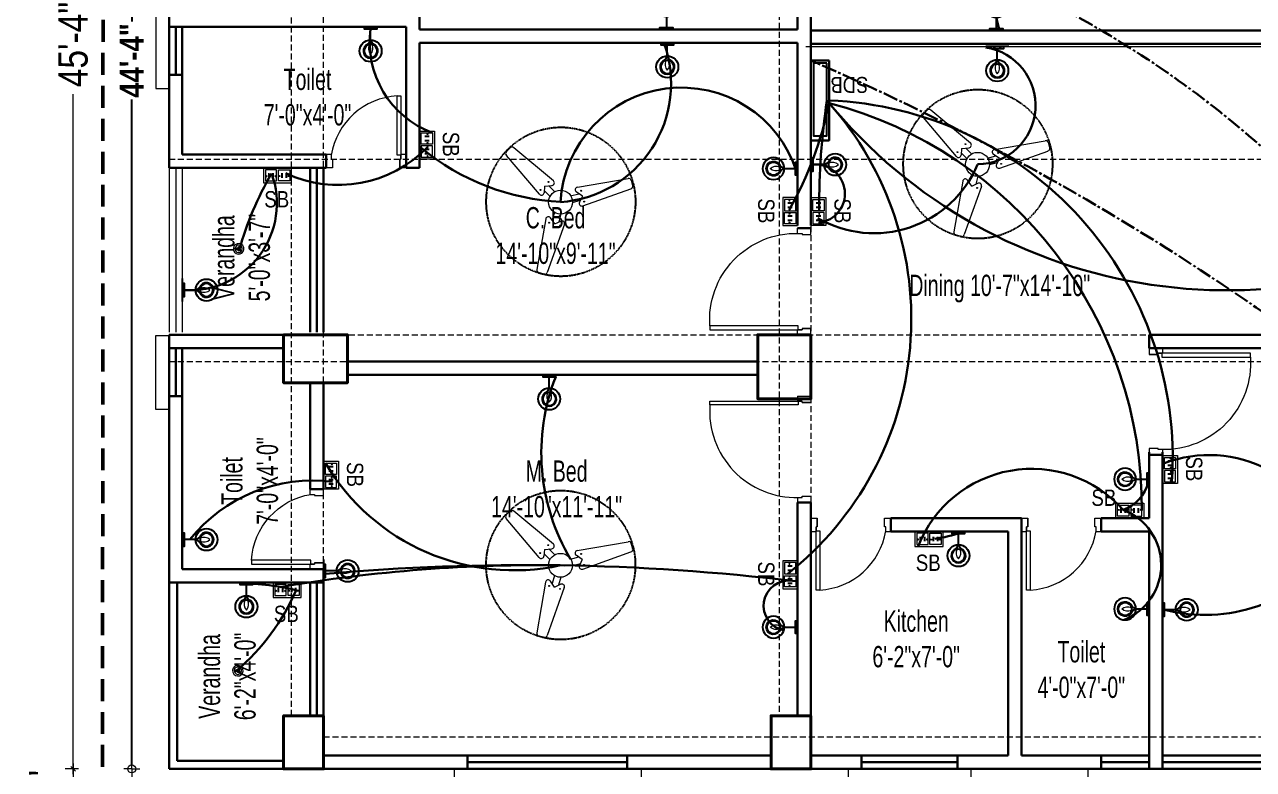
# Model space of a CAD drawing. Header units: inches. Extents: x 64086 to 138972, y -13497 to 16809.
# Drawn here: x 66026.3 to 66487.7, y -4715.2 to -4435.5 of the extents above; entities that cross this region are included whole.
import ezdxf

# ---------------------------------------------------------------- set-up
doc = ezdxf.new("R2010")
doc.units = ezdxf.units.IN
doc.header["$LTSCALE"] = 0.5
doc.header["$MEASUREMENT"] = 0
doc.header["$PDMODE"] = 2
for name, pattern in [('CENTER2', [1.125, 0.75, -0.125, 0.125, -0.125]), ('DASHED', [0.75, 0.5, -0.25]), ('HIDDEN', [0.375, 0.25, -0.125])]:
    doc.linetypes.add(name, pattern=pattern)
doc.layers.get('0').update_dxf_attribs({"lineweight": 13})
for name, color, linetype, lineweight in [('01 Wall Bracket LED', 1, 'Continuous', 25), ('BEAM 2', 87, 'Continuous', 15), ('Boundary', 6, 'DASHED', 50), ('Column', 1, 'Continuous', 40), ('DIM', 5, 'Continuous', 13), ('e-tv+tel', 5, 'Continuous', 25), ('eletr', 237, 'Continuous', 20), ('EM_E_FAN', 104, 'Continuous', 9), ('EM_E_SB', 150, 'Continuous', 9), ('eq1', 113, 'Continuous', 25), ('fixture', 24, 'Continuous', 13), ('Grid', 32, 'CENTER2', 5), ('Light fixture', 5, 'Continuous', 13), ('Lighting Text', 1, 'Continuous', 18), ('LINE', 252, 'Continuous', 13), ('railing', 30, 'Continuous', 15), ('Raling', 35, 'Continuous', 20), ('TEXT', 7, 'Continuous', 13), ('Text-2', 7, 'Continuous', 18), ('TEXT-IN', 7, 'Continuous', 15), ('WALL', 7, 'Continuous', 30), ('Wall_20', 253, 'Continuous', 20)]:
    doc.layers.add(name, color=color, linetype=linetype, lineweight=lineweight)
doc.layers.add('TEX', color=7, linetype='Continuous')
doc.styles.add('1', font='ARIALN.TTF')
doc.styles.get("Standard").update_dxf_attribs({"font": 'ARIALNB.TTF'})
doc.styles.add('STYLE1', font='ARIALN.TTF', dxfattribs={"width": 0.8})
doc.dimstyles.new('Column Dim', dxfattribs={"dimtxt": 9, "dimasz": 1.5, "dimexe": 13.25, "dimexo": 11, "dimgap": 1, "dimtad": 0, "dimdec": 1, "dimzin": 0, "dimdsep": 46, "dimlunit": 4, "dimtxsty": 'Standard', "dimblk": 'DIM', "dimcen": 0, "dimse1": 1, "dimse2": 1, "dimclrd": 5, "dimclre": 5, "dimclrt": 7, "dimadec": 0, "dimazin": 0, "dimtfac": 1, "dimtdec": 1, "dimtofl": 0, "dimtmove": 2, "dimatfit": 3, "dimldrblk": 'DIM', "dimfxl": 1, "dimtolj": 1, "dimtzin": 0, "dimarcsym": 0})
doc.dimstyles.new('DIM-1-2', dxfattribs={"dimtxt": 8, "dimasz": 1.75, "dimexe": 3, "dimexo": 2, "dimgap": 3, "dimtad": 0, "dimdec": 0, "dimzin": 3, "dimdsep": 46, "dimlunit": 4, "dimtxsty": '1', "dimblk": 'OBLIQUE', "dimcen": 1, "dimdle": 2, "dimclrd": 256, "dimclre": 256, "dimclrt": 256, "dimadec": 0, "dimazin": 0, "dimtfac": 0.75, "dimtdec": 0, "dimtmove": 1, "dimatfit": 3, "dimldrblk": 'OBLIQUE', "dimfxl": 1, "dimtolj": 1, "dimtzin": 0, "dimlwd": -1, "dimlwe": -1, "dimarcsym": 0})

# ---------------------------------------------------------------- blocks, each defined once
blk = doc.blocks.new('toilet d')
at = {"layer": 'railing'}
for p, q in [((98951.72, -21113.88), (98951.72, -21091.64)), ((98951.72, -21091.64), (98953.15, -21091.64)), ((98953.15, -21091.64), (98953.15, -21113.88)), ((98925.06, -21118.64), (98925.06, -21113.64)), ((98927, -21113.64), (98925.06, -21113.64)), ((98926.96, -21113.88), (98926.96, -21115.31)), ((98926.96, -21113.88), (98926.96, -21115.31)), ((98953.15, -21113.88), (98951.72, -21113.88)), ((98955.06, -21113.64), (98953.15, -21113.64)), ((98953.15, -21113.88), (98953.15, -21115.31)), ((98953.15, -21115.31), (98953.15, -21113.88)), ((98955.06, -21113.64), (98955.06, -21118.64)), ((98927.44, -21118.64), (98925.06, -21118.64)), ((98926.96, -21115.31), (98927.44, -21115.31)), ((98927.44, -21115.31), (98927.44, -21118.64)), ((98927.44, -21115.31), (98927.44, -21118.64)), ((98952.68, -21115.31), (98952.68, -21118.64)), ((98952.68, -21118.64), (98952.68, -21115.31)), ((98952.68, -21115.31), (98953.15, -21115.31)), ((98955.06, -21118.64), (98952.68, -21118.64))]:
    blk.add_line(p, q, dxfattribs=at)
blk.add_arc((98953.17, -21118.15), 26.55, 93.112, 170.7406, dxfattribs=at)
blk = doc.blocks.new('door-3')
at = {"layer": 'railing'}
for p, q in [((98873.42, -21113.88), (98873.42, -21080.69)), ((98873.42, -21080.69), (98874.85, -21080.69)), ((98874.85, -21080.69), (98874.85, -21113.88)), ((98836.75, -21118.64), (98836.75, -21113.64)), ((98838.65, -21113.64), (98836.75, -21113.64)), ((98838.66, -21113.88), (98838.66, -21115.31)), ((98838.66, -21113.88), (98838.66, -21115.31)), ((98874.85, -21113.88), (98873.42, -21113.88)), ((98876.75, -21113.64), (98874.85, -21113.64)), ((98874.85, -21113.88), (98874.85, -21115.31)), ((98874.85, -21115.31), (98874.85, -21113.88)), ((98876.75, -21113.64), (98876.75, -21118.64)), ((98839.13, -21118.64), (98836.75, -21118.64)), ((98838.66, -21115.31), (98839.13, -21115.31)), ((98839.13, -21115.31), (98839.13, -21118.64)), ((98839.13, -21115.31), (98839.13, -21118.64)), ((98874.37, -21115.31), (98874.37, -21118.64)), ((98874.37, -21118.64), (98874.37, -21115.31)), ((98874.37, -21115.31), (98874.85, -21115.31)), ((98876.75, -21118.64), (98874.37, -21118.64))]:
    blk.add_line(p, q, dxfattribs=at)
blk.add_arc((98871.12, -21113.08), 32.47, 85.9343, 181.4162, dxfattribs=at)
blk = doc.blocks.new('_Oblique')
at = {"color": 0, "linetype": 'ByBlock', "lineweight": -2}
blk.add_line((-0.5, -0.5), (0.5, 0.5), dxfattribs=at)
blk = doc.blocks.new('*D473')
at = {"layer": 'Defpoints', "color": 0, "lineweight": 30, "ltscale": 3, "transparency": 16777216}
for p in [(66080.59, -4170.99), (66044.59, -4715.01), (66056.57, -4715.01)]:
    blk.add_point(p, dxfattribs=at)
at = {"layer": 'TEXT', "ltscale": 3, "transparency": 16777216}
for p, q in [((66044.59, -4168.99), (66044.59, -4424.31)), ((66046.59, -4170.99), (66041.59, -4170.99)), ((66044.59, -4717.01), (66044.59, -4461.69)), ((66046.59, -4715.01), (66041.59, -4715.01))]:
    blk.add_line(p, q, dxfattribs=at)
at = {"layer": 'TEXT', "ltscale": 3, "transparency": 16777216, "xscale": 1.75, "yscale": 1.75, "zscale": 1.75}
for p, rotation in [((66044.59, -4170.99), 90), ((66044.59, -4715.01), 270)]:
    blk.add_blockref('_Oblique', p, dxfattribs=dict(at, rotation=rotation))
at = {"layer": 'TEXT', "ltscale": 3, "transparency": 16777216, "insert": (66044.59, -4443), "char_height": 11, "attachment_point": 5, "rotation": 90, "style": '1'}
blk.add_mtext('\\A1;45\'-4"', dxfattribs=at)
blk = doc.blocks.new('*D474')
at = {"layer": 'Defpoints', "color": 0, "lineweight": 30, "ltscale": 3, "transparency": 16777216}
for p in [(66056.57, -4715.01), (66044.59, -4739.01), (66056.59, -4739.01)]:
    blk.add_point(p, dxfattribs=at)
at = {"layer": 'TEXT', "ltscale": 3, "transparency": 16777216}
for p, q in [((66044.59, -4713.01), (66044.59, -4741.01)), ((66046.59, -4715.01), (66041.59, -4715.01)), ((66046.59, -4739.01), (66041.59, -4739.01))]:
    blk.add_line(p, q, dxfattribs=at)
at = {"layer": 'TEXT', "ltscale": 3, "transparency": 16777216, "xscale": 1.75, "yscale": 1.75, "zscale": 1.75}
for p, rotation in [((66044.59, -4715.01), 90), ((66044.59, -4739.01), 270)]:
    blk.add_blockref('_Oblique', p, dxfattribs=dict(at, rotation=rotation))
at = {"layer": 'TEXT', "ltscale": 3, "transparency": 16777216, "insert": (66033.57, -4728.01), "char_height": 11, "attachment_point": 5, "rotation": 90, "style": '1'}
blk.add_mtext('\\A1;2\'-0"', dxfattribs=at)
blk = doc.blocks.new('*D476')
at = {"layer": 'Defpoints', "color": 0, "lineweight": 30, "ltscale": 3, "transparency": 16777216}
for p in [(67267.57, -4715.01), (66080.57, -4722.01), (67267.57, -4755.01)]:
    blk.add_point(p, dxfattribs=at)
at = {"layer": 'TEXT', "ltscale": 3, "transparency": 16777216}
for p, q in [((66078.57, -4755.01), (66652.06, -4755.01)), ((66080.57, -4753.01), (66080.57, -4758.01)), ((67269.57, -4755.01), (66696.08, -4755.01)), ((67267.57, -4753.01), (67267.57, -4758.01))]:
    blk.add_line(p, q, dxfattribs=at)
at = {"layer": 'TEXT', "ltscale": 3, "transparency": 16777216, "xscale": 1.75, "yscale": 1.75, "zscale": 1.75, "rotation": 180}
blk.add_blockref('_Oblique', (66080.57, -4755.01), dxfattribs=at)
at = {"layer": 'TEXT', "ltscale": 3, "transparency": 16777216, "xscale": 1.75, "yscale": 1.75, "zscale": 1.75}
blk.add_blockref('_Oblique', (67267.57, -4755.01), dxfattribs=at)
at = {"layer": 'TEXT', "ltscale": 3, "transparency": 16777216, "insert": (66674.07, -4755.01), "char_height": 11, "attachment_point": 5, "style": '1'}
blk.add_mtext('\\A1;98\'-11"', dxfattribs=at)
blk = doc.blocks.new('DIM')
at = {"layer": 'DIM'}
for q in [(-2, 0), (0, 2), (0, -2), (2, 0)]:
    blk.add_line((0, 0), q, dxfattribs=at)
blk.add_circle((0, 0), 1, dxfattribs=at)
blk = doc.blocks.new('*D478')
at = {"layer": 'Defpoints', "color": 0, "lineweight": 30, "ltscale": 15, "transparency": 16777216}
for p in [(66080.57, -4715.01), (67267.57, -4715.01), (66080.57, -4730.69)]:
    blk.add_point(p, dxfattribs=at)
at = {"layer": 'TEXT-IN', "color": 5, "lineweight": -2, "ltscale": 15, "transparency": 16777216}
for p, q in [((66082.07, -4730.69), (66656.63, -4730.69)), ((67266.07, -4730.69), (66691.5, -4730.69))]:
    blk.add_line(p, q, dxfattribs=at)
at = {"layer": 'TEXT-IN', "color": 5, "lineweight": -2, "ltscale": 15, "transparency": 16777216, "xscale": 1.5, "yscale": 1.5, "zscale": 1.5}
for p, rotation in [((66080.57, -4730.69), 180.0000125812999), ((67267.57, -4730.69), 1.258129992187662e-05)]:
    blk.add_blockref('DIM', p, dxfattribs=dict(at, rotation=rotation))
at = {"layer": 'TEXT-IN', "color": 7, "ltscale": 15, "transparency": 16777216, "insert": (66674.07, -4730.69), "char_height": 9, "attachment_point": 5, "rotation": 0}
blk.add_mtext('\\A1;98\'-11"', dxfattribs=at)
blk = doc.blocks.new('*D479')
at = {"layer": 'Defpoints', "color": 0, "lineweight": 30, "ltscale": 15, "transparency": 16777216}
for p in [(66080.57, -4182.98), (66066.56, -4715.01), (66080.57, -4715.01)]:
    blk.add_point(p, dxfattribs=at)
at = {"layer": 'TEXT-IN', "color": 5, "lineweight": -2, "ltscale": 15, "transparency": 16777216}
for p, q in [((66066.56, -4184.48), (66066.56, -4434.36)), ((66066.56, -4713.51), (66066.56, -4463.63))]:
    blk.add_line(p, q, dxfattribs=at)
at = {"layer": 'TEXT-IN', "color": 5, "lineweight": -2, "ltscale": 15, "transparency": 16777216, "xscale": 1.5, "yscale": 1.5, "zscale": 1.5}
for p, rotation in [((66066.56, -4182.98), 90), ((66066.56, -4715.01), 270)]:
    blk.add_blockref('DIM', p, dxfattribs=dict(at, rotation=rotation))
at = {"layer": 'TEXT-IN', "color": 7, "ltscale": 15, "transparency": 16777216, "insert": (66066.56, -4449), "char_height": 9, "attachment_point": 5, "rotation": 90}
blk.add_mtext('\\A1;44\'-4"', dxfattribs=at)
blk = doc.blocks.new('EFAN')
at = {"layer": 'EM_E_FAN'}
for p, q in [((2.94, 7.98), (17.6, 20.43)), ((19.01, 20.43), (20.43, 19.01)), ((8.01, 2.68), (20.43, 17.6)), ((-27.2, 6.25), (-26.68, 8.18)), ((-8.38, -1.44), (-26.49, 5.02)), ((-6.33, 5.6), (-25.45, 8.89)), ((2.12, 3.89), (4.38, 6.15)), ((6.01, 6.01), (3.5, 6.22)), ((6.01, 6.01), (6.25, 3.23)), ((-8.21, 2.2), (-5.92, 3.8)), ((-8.21, 2.2), (-7.14, -0.07)), ((-4.43, -0.11), (-7.51, 0.72)), ((-3.78, 2.31), (-6.87, 3.14)), ((3.89, 2.12), (6.15, 4.38)), ((-0.11, -4.43), (0.72, -7.51)), ((2.31, -3.78), (3.14, -6.87)), ((-1.44, -8.38), (5.02, -26.49)), ((2.2, -8.21), (-0.07, -7.14)), ((2.2, -8.21), (3.8, -5.92)), ((5.6, -6.33), (8.89, -25.45))]:
    blk.add_line(p, q, dxfattribs=at)
at = {"layer": 'EM_E_FAN', "color": 254, "linetype": 'HIDDEN', "lineweight": 25}
blk.add_circle((0.1, -0.1), 28.1, dxfattribs=at)
at = {"layer": 'EM_E_FAN'}
for centre, radius in [((4.59, 7.6), 0.173), ((7.6, 4.59), 0.173), ((-8.88, 0.18), 0.173), ((-7.78, 4.29), 0.173), ((0, 0), 4.5), ((0.18, -8.88), 0.173), ((4.29, -7.78), 0.173)]:
    blk.add_circle(centre, radius, dxfattribs=at)
for centre, start, end in [((18.3, 19.72), 45, 135), ((19.72, 18.3), 315, 45), ((-26.23, 5.99), 165, 255), ((-25.71, 7.93), 75, 165), ((-6.5, 4.62), 304.8395, 80.2384), ((3.58, 7.21), 130.3464, 265.3742), ((7.25, 3.32), 184.8395, 320.2384), ((-8.04, -0.5), 250.3464, 25.3742), ((-0.5, -8.04), 64.6258, 199.6536), ((4.62, -6.5), 9.7616, 145.1605), ((7.93, -25.71), 285, 15), ((7.93, -25.71), 285, 15)]:
    blk.add_arc(centre, 1, start, end, dxfattribs=at)
at = {"layer": 'Light fixture'}
for p, q in [((8.18, -26.68), (6.25, -27.2)), ((6.25, -27.2), (8.18, -26.68))]:
    blk.add_line(p, q, dxfattribs=at)
blk.add_arc((5.99, -26.23), 1, 195, 285, dxfattribs=at)
blk.add_arc((5.99, -26.23), 1, 195, 285, dxfattribs=at)
blk = doc.blocks.new('*U486')
at = {"color": 1, "lineweight": 9}
for centre, start, end in [((4.18, -14.61), 153.56688, 223.48892), ((-4.18, -14.61), 316.51118, 26.43322)]:
    blk.add_arc(centre, 5.76, start, end, dxfattribs=at)
at = {"layer": 'LINE', "color": 1, "lineweight": 25, "ltscale": 30}
for p, q in [((7.79, 0), (-7.79, 0)), ((0, -8.89), (0, -1.37))]:
    blk.add_line(p, q, dxfattribs=at)
blk.add_lwpolyline([(4.38, 0), (-4.38, 0), (-4.38, -1.37), (4.38, -1.37)], close=True, dxfattribs=at)
for centre, radius in [((-2.04, -0.68), 0.227), ((2.04, -0.68), 0.227), ((0, -16.31), 7.42)]:
    blk.add_circle(centre, radius, dxfattribs=at)
at = {"layer": 'LINE', "color": 152, "lineweight": 25, "ltscale": 30, "true_color": 0x2776bb}
blk.add_arc((0, -16.31), 4.92, 106.92384, 73.07627, dxfattribs=at)
at = {"layer": 'LINE', "color": 1, "lineweight": 25, "ltscale": 30}
for centre, radius, start, end in [((0, -16.31), 4.39, 125.88669, 54.11342), ((-7.51, -6.67), 7.82, 309.04991, 343.56832), ((0, -16.42), 4.48, 54.95018, 125.04992), ((7.51, -6.67), 7.82, 196.43178, 230.95019)]:
    blk.add_arc(centre, radius, start, end, dxfattribs=at)
blk = doc.blocks.new('1SB')
at = {"layer": 'EM_E_SB', "ltscale": 8}
for points in [[(1.19, 2.17), (0.66, 2.17), (0.66, 0.89), (1.19, 0.89)], [(1.81, 2.17), (2.34, 2.17), (2.34, 0.89), (1.81, 0.89)]]:
    blk.add_hatch(color=256, dxfattribs=at).paths.add_polyline_path(points)
blk.add_lwpolyline([(0, 3), (3, 3), (3, 0), (0, 0)], close=True, dxfattribs=at)
for centre in [(0.31, 1.7), (2.69, 1.7)]:
    blk.add_circle(centre, 0.132, dxfattribs=at)
blk = doc.blocks.new('*U490')
at = {"layer": 'EM_E_SB'}
blk.add_lwpolyline([(-5.26, 5.61), (5.26, 5.61), (5.26, 0), (-5.26, 0)], close=True, dxfattribs=at)
at = {"layer": 'EM_E_SB', "xscale": 1.401981339553458, "yscale": 1.401981339553458, "zscale": 1.401981339553458}
blk.add_blockref('1SB', (-4.56, 0.7), dxfattribs=at)
at = {"layer": 'EM_E_SB', "xscale": -1.401981339553458, "yscale": 1.401981339553458, "zscale": 1.401981339553458, "rotation": 359.9999999999801}
blk.add_blockref('1SB', (4.56, 0.7), dxfattribs=at)
blk = doc.blocks.new('A$C19e917d8')
at = {"layer": 'Light fixture', "color": 2}
for p, q in [((-8.6, 0.1), (-10.1, 0.3)), ((-8.3, 1), (-9.6, 1.8)), ((-7.7, 1.8), (-8.7, 2.9)), ((-6.9, 2.2), (-7.3, 3.7)), ((-5.9, 2.3), (-5.8, 3.8)), ((-5, 2), (-4.3, 3.3)), ((-4.3, 1.4), (-3.1, 2.4)), ((-3.8, 0.6), (-2.4, 1)), ((0.5, 5.7), (-1, 5.8)), ((0.6, 4.7), (-0.9, 4.3)), ((0.8, 6.6), (-0.6, 7.3)), ((1, 3.9), (-0.2, 2.9)), ((1.4, 7.3), (0.4, 8.5)), ((1.7, 3.3), (1, 2)), ((2.2, 7.8), (1.8, 9.2)), ((2.7, 3), (2.5, 1.5)), ((3.2, 7.9), (3.3, 9.4)), ((3.6, 3.1), (4, 1.6)), ((4.1, 7.6), (4.8, 8.9)), ((4.5, 3.5), (5.4, 2.3)), ((4.8, 7), (6, 7.9)), ((5.1, 4.2), (6.4, 3.5)), ((5.3, 6.1), (6.7, 6.5)), ((5.4, 5.2), (6.9, 5)), ((-8.5, -0.8), (-10, -1.2)), ((-8.1, -1.7), (-9.3, -2.6)), ((-7.4, -2.3), (-8.1, -3.6)), ((-6.4, -2.6), (-6.6, -4.1)), ((-5.5, -2.5), (-5.1, -3.9)), ((-4.6, -2), (-3.7, -3.2)), ((-4, -1.3), (-2.7, -2)), ((-3.7, -0.4), (-2.2, -0.5)), ((0.7, -5), (-0.7, -4.8)), ((0.8, -5.9), (-0.6, -6.3)), ((1, -4), (-0.3, -3.3)), ((1.3, -6.8), (0.1, -7.7)), ((1.6, -3.3), (0.7, -2.1)), ((2, -7.4), (1.3, -8.7)), ((2.5, -2.9), (2.1, -1.4)), ((2.9, -7.7), (2.8, -9.2)), ((3.4, -2.8), (3.6, -1.3)), ((3.9, -7.6), (4.3, -9)), ((4.4, -3.1), (5.1, -1.8)), ((4.7, -7.1), (5.7, -8.3)), ((5.1, -3.7), (6.3, -2.7)), ((5.3, -6.4), (6.7, -7.1)), ((5.5, -4.5), (7, -4.1)), ((5.6, -5.5), (7.1, -5.6))]:
    blk.add_line(p, q, dxfattribs=at)
at = {"layer": 'Light fixture', "color": 6}
for p, q in [((-8.5, 0.6), (-9.9, 1)), ((-8.1, 1.4), (-9.2, 2.4)), ((-7.3, 2.1), (-8, 3.4)), ((-6.4, 2.3), (-6.5, 3.8)), ((-5.4, 2.2), (-5, 3.6)), ((-4.6, 1.8), (-3.6, 2.9)), ((-4, 1), (-2.7, 1.7)), ((-3.7, 0.1), (-2.2, 0.2)), ((0.5, 5.2), (-1, 5.1)), ((0.6, 6.2), (-0.9, 6.6)), ((0.7, 4.3), (-0.6, 3.6)), ((1, 7), (-0.1, 8)), ((1.3, 3.5), (0.4, 2.4)), ((1.8, 7.6), (1.1, 8.9)), ((2.2, 3.1), (1.7, 1.7)), ((2.7, 7.9), (2.6, 9.4)), ((3.1, 3), (3.3, 1.5)), ((3.7, 7.8), (4.1, 9.2)), ((4.1, 3.2), (4.8, 1.9)), ((4.5, 7.3), (5.5, 8.5)), ((4.8, 3.9), (6, 2.9)), ((5.1, 6.6), (6.4, 7.3)), ((5.3, 4.7), (6.7, 4.2)), ((5.4, 5.6), (6.9, 5.8)), ((-8.6, -0.4), (-10.1, -0.5)), ((-8.4, -1.3), (-9.7, -2)), ((-7.8, -2), (-8.7, -3.2)), ((-6.9, -2.5), (-7.4, -3.9)), ((-6, -2.6), (-5.8, -4.1)), ((-5, -2.3), (-4.3, -3.6)), ((-4.3, -1.7), (-3.1, -2.7)), ((-3.8, -0.9), (-2.4, -1.3)), ((0.7, -5.4), (-0.8, -5.6)), ((0.8, -4.5), (-0.6, -4)), ((1, -6.4), (-0.3, -7.1)), ((1.3, -3.6), (0.1, -2.7)), ((1.6, -7.1), (0.7, -8.3)), ((2, -3), (1.3, -1.7)), ((2.5, -7.6), (2, -9)), ((3, -2.8), (2.8, -1.3)), ((3.4, -7.7), (3.5, -9.2)), ((3.9, -2.9), (4.4, -1.4)), ((4.3, -7.4), (5, -8.7)), ((4.8, -3.3), (5.7, -2.2)), ((5.1, -6.8), (6.2, -7.8)), ((5.4, -4.1), (6.7, -3.4)), ((5.5, -6), (7, -6.4)), ((5.6, -5), (7.1, -4.9))]:
    blk.add_line(p, q, dxfattribs=at)
at = {"layer": 'Light fixture', "color": 3}
for centre, radius in [((-6.2, -0.1), 5.33), ((-6.2, -0.1), 1.7), ((2.9, 5.4), 5.33), ((3.2, -5.2), 5.33), ((2.9, 5.4), 1.7), ((3.2, -5.2), 1.7)]:
    blk.add_circle(centre, radius, dxfattribs=at)
at = {"layer": 'Light fixture', "color": 200, "linetype": 'ByBlock', "ltscale": 5, "extrusion": (0, 0, -1)}
blk.add_ellipse((0, 0), major_axis=(-24.3, -7.2), ratio=1, start_param=5.497787, end_param=11.780972, dxfattribs=at)
at = {"layer": 'Light fixture', "color": 3, "linetype": 'ByBlock', "ltscale": 5, "extrusion": (0, 0, -1)}
blk.add_ellipse((0, 0), major_axis=(-16.9, -5), ratio=1, start_param=5.497787, end_param=11.780972, dxfattribs=at)

msp = doc.modelspace()

# ---------------------------------------------------------------- linework, layer by layer
at = {"layer": 'BEAM 2', "linetype": 'DASHED', "ltscale": 9}
for p, q in [((66309.57, -4174.98), (66309.57, -4695.01)), ((66126.57, -4695.01), (66126.57, -4182.98)), ((66138.57, -4715.01), (66138.57, -4182.98)), ((66321.57, -4193.99), (66321.57, -4715.01)), ((66080.57, -4486.01), (67255.57, -4486.01)), ((66080.57, -4552.01), (67255.57, -4552.01)), ((66080.57, -4562), (67255.57, -4562.01)), ((66138.57, -4703.01), (66593.56, -4703.01)), ((66138.57, -4715.01), (66593.56, -4715.01))]:
    msp.add_line(p, q, dxfattribs=at)
at = {"layer": 'Boundary'}
msp.add_line((66085.57, -4645.01), (66085.57, -4645.01), dxfattribs=at)
at = {"layer": 'Boundary', "color": 1, "ltscale": 33}
msp.add_lwpolyline([(67256, -4133.93), (67399.59, -4738.92), (66055.59, -4739.01), (66056, -4135.01), (67256, -4133.93)], dxfattribs=at)
at = {"layer": 'Column'}
for points in [[(66123.57, -4552.01), (66123.57, -4570.01), (66147.57, -4570.01), (66147.57, -4552.01)], [(66123.57, -4552.01), (66123.57, -4570.01), (66147.57, -4570.01), (66147.57, -4552.01)], [(66123.57, -4552.01), (66123.57, -4570.01), (66147.57, -4570.01), (66147.57, -4552.01)], [(66321.57, -4552.01), (66301.57, -4552.01), (66301.57, -4576.01), (66321.57, -4576.01)], [(66138.57, -4695.01), (66123.57, -4695.01), (66123.57, -4715.01), (66138.57, -4715.01)], [(66321.57, -4695.01), (66306.57, -4695.01), (66306.57, -4715.01), (66321.57, -4715.01)]]:
    msp.add_lwpolyline(points, close=True, dxfattribs=at)
at = {"layer": 'e-tv+tel', "lineweight": 30}
for p, q in [((66080.57, -4454.33), (66080.57, -4436.33)), ((66083.07, -4454.33), (66083.07, -4436.33)), ((66085.57, -4454.33), (66085.57, -4436.33)), ((66133.57, -4489.33), (66133.57, -4551.01)), ((66136.07, -4489.33), (66136.07, -4551.01)), ((66138.57, -4489.33), (66138.57, -4551.01)), ((66080.57, -4557.01), (66080.57, -4575.01)), ((66083.07, -4557.01), (66083.07, -4575.01)), ((66085.57, -4557.01), (66085.57, -4575.01)), ((66133.57, -4645.01), (66133.57, -4695.01)), ((66136.07, -4645.01), (66136.07, -4695.01)), ((66138.57, -4645.01), (66138.57, -4695.01)), ((66192.57, -4710.01), (66252.57, -4710.01)), ((66340.56, -4710.01), (66376.56, -4710.01)), ((66453.56, -4710.01), (66539.56, -4710.01)), ((66192.57, -4712.51), (66252.57, -4712.51)), ((66340.56, -4712.51), (66376.56, -4712.51)), ((66430.56, -4712.51), (66448.56, -4712.51)), ((66453.56, -4712.51), (66539.56, -4712.51)), ((66192.57, -4715.01), (66252.57, -4715.01)), ((66340.56, -4715.01), (66376.56, -4715.01)), ((66453.56, -4715.01), (66539.56, -4715.01))]:
    msp.add_line(p, q, dxfattribs=at)
msp.add_lwpolyline([(66430.56, -4715.01), (66430.56, -4710.01), (66448.56, -4710.01), (66448.56, -4715.01)], close=True, dxfattribs=at)
at = {"layer": 'eletr', "lineweight": 30, "ltscale": 15}
for centre, radius, start, end in [((66483.82, -4414.82), 94.37, 153.9976, 194.0774), ((66192.33, -4442.11), 36.43, 172.0762, 249.3331), ((66224.43, -4457.64), 44.64, 274.034, 19.5451), ((66383.81, -4465.91), 22.08, 270.7856, 81.1996), ((66272.93, -4504.6), 45.43, 17.7973, 176.9322), ((66144.19, -4449.25), 46.49, 244.7852, 316.0154), ((66231.91, -4413.15), 89.02, 230.4869, 267.2733), ((66323.37, -4498.99), 10.95, 276.683, 95.4782), ((66345.27, -4471.79), 42.09, 239.9223, 337.3605), ((66088.42, -4502.63), 32.64, 266.3273, 20.066), ((66221.81, -4551.67), 119.09, 149.614, 164.6483), ((66298.54, -4596.32), 78.2, 158.5853, 210.7092), ((66471.05, -4645.05), 47.92, 13.9373, 110.5166), ((66210.01, -4558.15), 82.29, 210.7283, 282.298), ((66404.47, -4648.18), 45.87, 41.5702, 158.5829), ((66134.33, -4665.41), 58.66, 82.4939, 141.5076), ((66433.88, -4603.88), 14.71, 289.5041, 346.3993), ((66430.87, -4638.46), 22.17, 291.8021, 69.0766), ((66362.21, -4580.8), 48.1, 276.9337, 289.2607), ((66469.55, -4596.63), 60.55, 255.4242, 322.601), ((66218.93, -5207.81), 569.32, 88.9838, 99.7663), ((66214.36, -5486.57), 848.12, 83.12644, 95.10168), ((66107.82, -4729.93), 84.54, 75.4763, 90.4415), ((66313.23, -4653.72), 9.43, 82.3904, 259.114), ((66050.61, -4613.87), 84.8, 310.7321, 336.3403)]:
    msp.add_arc(centre, radius, start, end, dxfattribs=at)
at = {"layer": 'eq1', "lineweight": 30, "ltscale": 15}
for centre, radius, start, end in [((66237.26, -4546.04), 121.96, 308.3071, 41.6572), ((66194.02, -4437.69), 137.1, 330.6167, 348.5194), ((66590.15, -4503.3), 265.51, 171.4855, 180.3586), ((66477.77, -4341.42), 193.87, 219.2154, 303.9004), ((66322.99, -4598.25), 134.37, 356.2575, 87.7019), ((66288.72, -4616.97), 157.08, 359.6165, 75.3755)]:
    msp.add_arc(centre, radius, start, end, dxfattribs=at)
at = {"layer": 'fixture', "color": 1, "lineweight": 30}
msp.add_lwpolyline([(66328.38, -4448.99), (66321.57, -4448.99), (66321.57, -4478.99), (66328.38, -4478.99)], close=True, dxfattribs=at)
at = {"layer": 'fixture', "color": 1, "lineweight": 25}
msp.add_lwpolyline([(66327.57, -4449.99), (66322.57, -4449.99), (66322.57, -4477.23), (66327.57, -4477.23)], close=True, dxfattribs=at)
at = {"layer": 'Grid', "lineweight": 30, "ltscale": 15}
for centre, radius, start, end in [((66241.89, -4760.49), 373.87, 21.4943, 77.0112), ((65932.8, -5346.49), 978.09, 47.69007, 66.57954)]:
    msp.add_arc(centre, radius, start, end, dxfattribs=at)
at = {"layer": 'Raling'}
for p, q in [((66080.57, -4489.33), (66080.57, -4551.01)), ((66083.07, -4489.33), (66083.07, -4551.01)), ((66085.57, -4489.33), (66085.57, -4551.01)), ((66083.07, -4550.51), (66083.07, -4551.01)), ((66085.57, -4550.51), (66085.57, -4551.01))]:
    msp.add_line(p, q, dxfattribs=at)
at = {"layer": 'Raling', "lineweight": 30}
for p, q in [((66080.57, -4645.01), (66080.57, -4715.01)), ((66083.57, -4645.01), (66083.57, -4712.01)), ((66083.57, -4712.01), (66123.57, -4712.01)), ((66080.57, -4715.01), (66118.57, -4715.01)), ((66080.57, -4715.01), (66123.57, -4715.01)), ((66083.57, -4715.01), (66083.57, -4715.01))]:
    msp.add_line(p, q, dxfattribs=at)
at = {"layer": 'TEXT-IN', "ltscale": 15}
msp.add_line((66319.68, -4443.71), (66592.52, -4443.71), dxfattribs=at)
at = {"layer": 'TEXT-IN'}
msp.add_lwpolyline([(66080.57, -4575.01), (66080.57, -4580.01), (66075.57, -4580.01), (66075.57, -4552.23), (66080.57, -4552.23)], dxfattribs=at)
at = {"layer": 'WALL', "color": 0, "ltscale": 3}
for p, q in [((66174.57, -4437.33), (66174.57, -4378.33)), ((66316.57, -4378.14), (66316.57, -4437.33)), ((66080.57, -4431.33), (66080.57, -4436.33)), ((66321.57, -4432.33), (66321.57, -4511.01)), ((66085.57, -4436.33), (66080.57, -4436.33)), ((66169.57, -4436.33), (66085.57, -4436.33)), ((66169.57, -4436.33), (66169.57, -4484.33)), ((66316.57, -4437.33), (66174.57, -4437.33)), ((66593.56, -4437.78), (66321.57, -4437.78)), ((66174.57, -4442.33), (66174.57, -4489.33)), ((66316.57, -4442.33), (66174.57, -4442.33)), ((66316.57, -4442.33), (66316.57, -4511.01)), ((66588.56, -4442.78), (66321.57, -4442.78)), ((66080.57, -4454.33), (66080.57, -4484.33)), ((66085.57, -4454.33), (66080.57, -4454.33)), ((66085.57, -4454.33), (66085.57, -4484.33)), ((66080.57, -4489.33), (66080.57, -4482.83)), ((66139.57, -4484.33), (66085.57, -4484.33)), ((66139.57, -4484.33), (66139.57, -4489.33)), ((66169.57, -4484.33), (66169.57, -4489.33)), ((66139.57, -4489.33), (66080.57, -4489.33)), ((66174.57, -4489.33), (66169.57, -4489.33)), ((66316.57, -4512.01), (66321.57, -4512.01)), ((66123.57, -4552.01), (66080.57, -4552.01)), ((66080.57, -4557.01), (66080.57, -4552.01)), ((66578.56, -4552.01), (66448.56, -4552.01)), ((66448.56, -4557.01), (66448.56, -4552.01)), ((66080.57, -4556.01), (66080.57, -4556.01)), ((66080.57, -4556.01), (66080.57, -4556.01)), ((66085.57, -4557.01), (66080.57, -4557.01)), ((66123.57, -4557.01), (66085.57, -4557.01)), ((66578.56, -4557.01), (66448.56, -4557.01)), ((66301.57, -4562.01), (66147.57, -4562.01)), ((66301.57, -4567.01), (66147.57, -4567.01)), ((66133.57, -4570.01), (66133.57, -4610.01)), ((66138.57, -4570.01), (66138.57, -4610.01)), ((66085.57, -4575.01), (66080.57, -4575.01)), ((66085.57, -4575.01), (66085.57, -4640.01)), ((66448.56, -4620.83), (66448.56, -4596.01)), ((66453.56, -4597.01), (66448.56, -4597.01)), ((66453.56, -4715.01), (66453.56, -4596.01)), ((66316.57, -4615.01), (66316.57, -4695.01)), ((66316.57, -4615.01), (66321.57, -4615.01)), ((66316.57, -4615.01), (66321.57, -4615.01)), ((66321.57, -4615.01), (66321.57, -4620.83)), ((66321.57, -4615.01), (66321.57, -4695.01)), ((66351.57, -4620.83), (66395.56, -4620.83)), ((66351.57, -4625.83), (66351.57, -4620.83)), ((66400.56, -4620.83), (66395.56, -4620.83)), ((66400.56, -4710.01), (66400.56, -4620.83)), ((66448.56, -4620.83), (66430.56, -4620.83)), ((66430.56, -4625.83), (66430.56, -4620.83)), ((66351.57, -4625.83), (66395.56, -4625.83)), ((66395.56, -4710.01), (66395.56, -4625.83)), ((66448.56, -4625.83), (66430.56, -4625.83)), ((66448.56, -4710.01), (66448.56, -4625.83)), ((66133.57, -4640.01), (66085.57, -4640.01)), ((66138.57, -4640.01), (66138.57, -4645.01)), ((66138.57, -4645.01), (66080.57, -4645.01)), ((66138.57, -4710.01), (66192.57, -4710.01)), ((66192.57, -4710.01), (66192.57, -4715.01)), ((66252.57, -4710.01), (66306.57, -4710.01)), ((66252.57, -4710.01), (66252.57, -4715.01)), ((66321.57, -4710.01), (66340.56, -4710.01)), ((66340.56, -4715.01), (66340.56, -4710.01)), ((66376.56, -4710.01), (66395.56, -4710.01)), ((66376.56, -4710.01), (66376.56, -4715.01)), ((66400.56, -4710.01), (66430.56, -4710.01)), ((66448.56, -4710.01), (66448.56, -4715.01)), ((66448.56, -4715.01), (66448.56, -4710.01)), ((66453.56, -4710.01), (66453.56, -4715.01)), ((66453.56, -4710.01), (66453.56, -4715.01)), ((66138.57, -4715.01), (66192.57, -4715)), ((66252.57, -4714.99), (66306.57, -4714.98)), ((66321.57, -4715.01), (66340.56, -4715.01)), ((66376.56, -4715.01), (66400.56, -4715.01)), ((66395.56, -4715.01), (66400.56, -4715.01)), ((66400.56, -4715.01), (66430.56, -4715.01))]:
    msp.add_line(p, q, dxfattribs=at)
at = {"layer": 'WALL'}
for p, q in [((66080.57, -4575.01), (66080.57, -4645.01)), ((66133.57, -4610.01), (66138.57, -4610.01)), ((66133.57, -4640.01), (66138.57, -4640.01)), ((66430.56, -4715.01), (66430.56, -4710.01)), ((66453.56, -4715.01), (66448.56, -4715.01))]:
    msp.add_line(p, q, dxfattribs=at)
at = {"layer": 'WALL', "ltscale": 3}
msp.add_line((66448.56, -4710.01), (66448.56, -4715.01), dxfattribs=at)
at = {"layer": 'Wall_20'}
for points in [[(66080.57, -4413.33), (66080.57, -4408.33), (66075.57, -4408.33), (66075.57, -4454.55), (66075.57, -4459.55), (66080.57, -4459.55)], [(66192.57, -4715.01), (66187.57, -4715.01), (66187.57, -4720.01), (66252.9, -4720.01), (66257.9, -4720.01), (66257.9, -4715.01)], [(66340.56, -4715.01), (66335.56, -4715.01), (66335.56, -4720.01), (66376.66, -4720.01), (66381.66, -4720.01), (66381.66, -4715.01)], [(66430.56, -4715.01), (66425.56, -4715.01), (66425.56, -4720.01), (66448.56, -4720.01)]]:
    msp.add_lwpolyline(points, dxfattribs=at)

# ---------------------------------------------------------------- block references
at = {"layer": '01 Wall Bracket LED', "yscale": 0.5558671659477966, "zscale": 0.5558671659477966}
for p, xscale, rotation in [((66267.27, -4437.33), -0.5558671659477966, 180.0000519875999), ((66391.15, -4437.78), -0.5558671659477966, 180.0000519875999), ((66156.25, -4436.33), 0.5558671659477966, 359.9999480124001), ((66267.62, -4442.33), 0.5558671659477966, 359.9999480124001), ((66391.52, -4443.71), 0.5558671659477966, 359.9999480124001), ((66321.57, -4488.09), 0.5558671659477966, 89.99994801240005), ((66316.57, -4489.58), -0.5558671659477966, 270.0000519875999), ((66085.57, -4535.2), 0.5558671659477966, 89.99994801240005), ((66223.3, -4567.01), 0.5558671659477966, 359.9999480124001), ((66448.56, -4606.21), -0.5558671659477966, 270.0000519875999), ((66085.57, -4628.9), 0.5558671659477966, 89.99994801240005), ((66376.94, -4625.83), 0.5558671659477966, 359.9999480124001), ((66138.57, -4640.68), 0.5558671659477966, 89.99994801240005), ((66109.61, -4645.01), 0.5558671659477966, 359.9999480124001), ((66448.56, -4654.94), -0.5558671659477966, 270.0000519875999), ((66453.56, -4655.23), 0.5558671659477966, 89.99994801240005), ((66316.57, -4661.78), -0.5558671659477966, 270.0000519875999)]:
    msp.add_blockref('*U486', p, dxfattribs=dict(at, xscale=xscale, rotation=rotation))
at = {"layer": 'EM_E_FAN', "xscale": 0.99650205785656, "yscale": 0.99650205785656, "zscale": 0.99650205785656, "rotation": 90}
for p in [(66384.12, -4487.99), (66227.57, -4502.16), (66227.53, -4638.55)]:
    msp.add_blockref('EFAN', p, dxfattribs=at)
at = {"layer": 'EM_E_SB', "rotation": 270}
for p in [(66174.57, -4480.75), (66321.57, -4505.75), (66453.56, -4602.63), (66138.57, -4604.75)]:
    msp.add_blockref('*U490', p, dxfattribs=at)
at = {"layer": 'EM_E_SB', "xscale": -1}
for p, rotation in [((66121.31, -4489.33), 180), ((66316.57, -4505.75), 90), ((66365.88, -4625.83), 180), ((66316.57, -4642.09), 90), ((66124.91, -4645.01), 180)]:
    msp.add_blockref('*U490', p, dxfattribs=dict(at, rotation=rotation))
at = {"layer": 'EM_E_SB'}
msp.add_blockref('*U490', (66441.24, -4620.83), dxfattribs=at)
at = {"layer": 'Light fixture', "xscale": 0.07874351456264811, "yscale": 0.07874351456264811, "zscale": 0.07874351456264811}
for p in [(66106.71, -4519.73), (66106.43, -4678.12)]:
    msp.add_blockref('A$C19e917d8', p, dxfattribs=at)
at = {"layer": 'railing'}
msp.add_blockref('toilet d', (-32785.49, 16629.31), dxfattribs=at)
at = {"layer": 'railing', "xscale": -1}
for name, p, rotation in [('door-3', (45202.93, 94324.74), 90), ('door-3', (87567.2, -103433.76), 270), ('toilet d', (45019.93, 94315.05), 90)]:
    msp.add_blockref(name, p, dxfattribs=dict(at, rotation=rotation))
at = {"layer": 'railing'}
for name, p, rotation in [('door-3', (45202.93, -103451.76), 90), ('toilet d', (165276.62, -25739.47), 180), ('toilet d', (165355.61, -25739.47), 180)]:
    msp.add_blockref(name, p, dxfattribs=dict(at, rotation=rotation))

# ---------------------------------------------------------------- texts
at = {"layer": 'Lighting Text', "char_height": 6.125, "width": 25.886, "rotation": 270}
for insert, attachment_point in [((66189.49, -4475.77), 1), ((66301.64, -4500.78), 7), ((66336.49, -4500.78), 1), ((66468.48, -4597.66), 1), ((66153.49, -4599.78), 1), ((66301.64, -4637.12), 7)]:
    msp.add_mtext('{\\fArial Narrow|b0|i0|c0|p34;SB}', dxfattribs=dict(at, insert=insert, attachment_point=attachment_point))
at = {"layer": 'Lighting Text', "char_height": 6.125, "width": 25.886}
for insert, attachment_point in [((66116.34, -4504.25), 7), ((66426.84, -4610.11), 1), ((66360.91, -4640.75), 7), ((66119.94, -4659.93), 7)]:
    msp.add_mtext('{\\fArial Narrow|b0|i0|c0|p34;SB}', dxfattribs=dict(at, insert=insert, attachment_point=attachment_point))
at = {"layer": 'TEX', "insert": (66335.96, -4458.13), "char_height": 6, "attachment_point": 5, "rotation": 180}
msp.add_mtext('{\\fArial Narrow|b0|i0|c0|p34;SDB}', dxfattribs=at)
at = {"layer": 'Text-2', "char_height": 8, "style": 'STYLE1'}
for s, insert, width, attachment_point in [('Toilet\\P7\'-0"x4\'-0"', (66132.57, -4473.51), 52.7533, 8), ('C. Bed\\P14\'-10"x9\'-11"', (66225.69, -4525.49), 52.7533, 8), ('Dining 10\'-7"x14\'-10"', (66392.43, -4539.86), 70.1704, 8), ('M. Bed\\P14\'-10"x11\'-11"', (66226.07, -4620.64), 52.7533, 8), ('Kitchen\\P6\'-2"x7\'-0"', (66361.07, -4655.51), 52.7533, 2), ('Toilet\\P4\'-0"x7\'-0"', (66423.07, -4667.01), 52.7533, 2)]:
    msp.add_mtext(s, dxfattribs=dict(at, insert=insert, width=width, attachment_point=attachment_point))
at = {"layer": 'Text-2', "char_height": 8, "width": 52.7533, "attachment_point": 8, "rotation": 90, "style": 'STYLE1'}
for s, insert in [('Verandha\\P5\'-0"x3\'-7"', (66118.57, -4523.01)), ('Toilet\\P7\'-0"x4\'-0"', (66121.6, -4606.9)), ('Verandha\\P6\'-2"x4\'-0"', (66113.2, -4680.28))]:
    msp.add_mtext(s, dxfattribs=dict(at, insert=insert))

# ---------------------------------------------------------------- dimensions: what is measured, and where the dimension line sits
at = {"layer": 'TEXT', "color": 0, "ltscale": 3}
dim = msp.add_linear_dim(base=(66044.59, -4715.01), p1=(66080.59, -4170.99), p2=(66056.57, -4715.01), angle=90, dimstyle='DIM-1-2', override={"dimtxt": 11, "dimfxl": 2, "dimfxlon": 1}, dxfattribs=at)
dim.commit()
dim.dimension.update_dxf_attribs({"geometry": '*D473', "text_midpoint": (66044.59, -4443)})
dim = msp.add_linear_dim(base=(66044.59, -4739.01), p1=(66056.57, -4715.01), p2=(66056.59, -4739.01), angle=90, dimstyle='DIM-1-2', override={"dimtxt": 11, "dimfxl": 2, "dimfxlon": 1}, dxfattribs=at)
dim.commit()
dim.dimension.update_dxf_attribs({"geometry": '*D474', "text_midpoint": (66033.57, -4728.01), "dimtype": 160})
dim = msp.add_linear_dim(base=(67267.57, -4755.01), p1=(66080.57, -4722.01), p2=(67267.57, -4715.01), dimstyle='DIM-1-2', override={"dimtxt": 11, "dimfxl": 2, "dimfxlon": 1}, dxfattribs=at)
dim.commit()
dim.dimension.update_dxf_attribs({"geometry": '*D476', "text_midpoint": (66674.07, -4755.01)})
at = {"layer": 'TEXT-IN', "ltscale": 15}
dim = msp.add_linear_dim(base=(66066.56, -4715.01), p1=(66080.57, -4182.98), p2=(66080.57, -4715.01), angle=90, dimstyle='Column Dim', override={"dimfxl": 4}, dxfattribs=at)
dim.commit()
dim.dimension.update_dxf_attribs({"geometry": '*D479', "text_midpoint": (66066.56, -4449)})
dim = msp.add_aligned_dim(p1=(67267.57, -4715.01), p2=(66080.57, -4715.01), distance=15.68, dimstyle='Column Dim', override={"dimfxl": 4}, dxfattribs=at)
dim.commit()
dim.dimension.update_dxf_attribs({"geometry": '*D478', "text_midpoint": (66674.07, -4730.69)})

doc.saveas('drawing.dxf')
